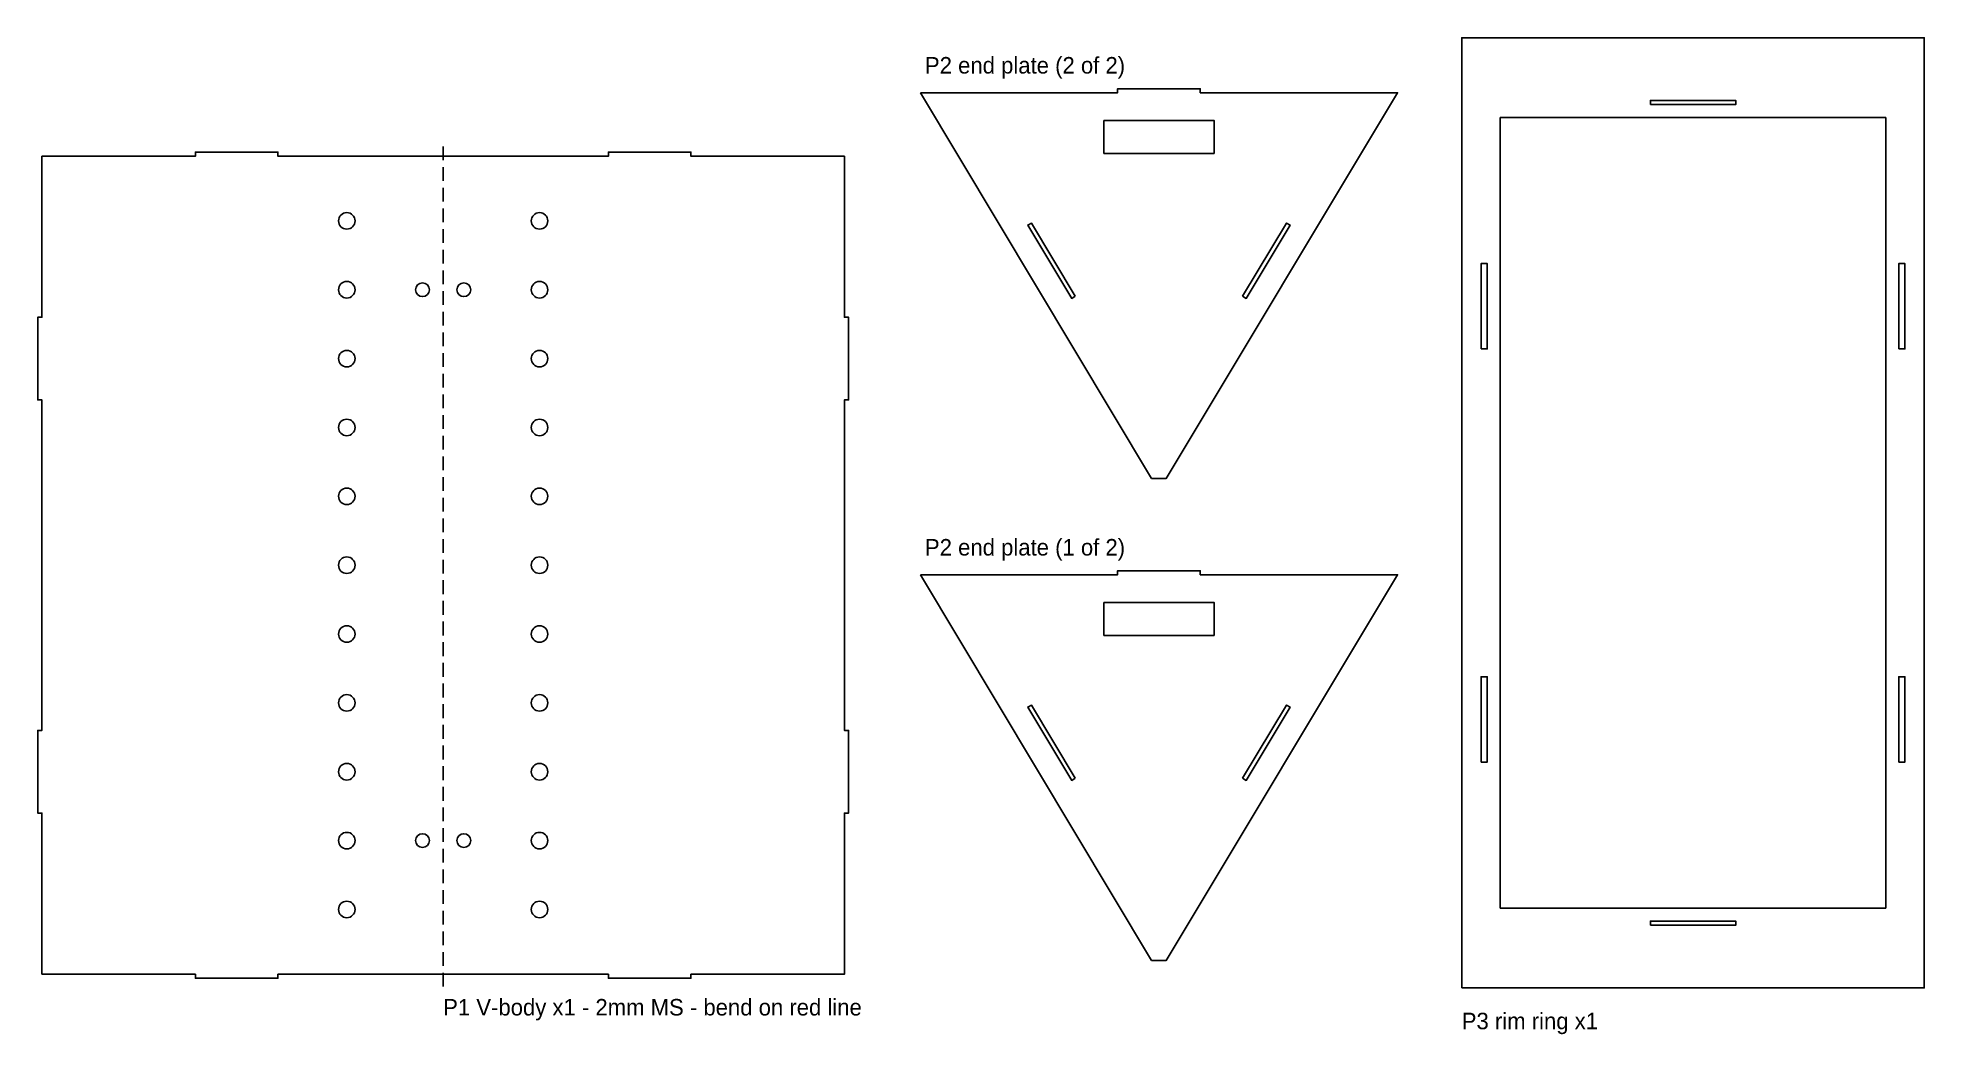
# Model space of a CAD drawing. Extents: x 5 to 1376, y -4 to 720.
import ezdxf

# ---------------------------------------------------------------- set-up
doc = ezdxf.new("R2010")
doc.units = 0
doc.linetypes.add('DASHED', pattern=[15, 10, -5])
for name, color, linetype in [('BEND_DO_NOT_CUT', 1, 'DASHED'), ('CUT', 7, 'CONTINUOUS'), ('NOTES', 3, 'CONTINUOUS')]:
    doc.layers.add(name, color=color, linetype=linetype)

msp = doc.modelspace()

# ---------------------------------------------------------------- linework, layer by layer
at = {"layer": 'BEND_DO_NOT_CUT', "linetype": 'DASHED'}
msp.add_line((300, 31), (300, 643), dxfattribs=at)
at = {"layer": 'CUT'}
for points in [[(1040, 30), (1376, 30), (1376, 720), (1040, 720)], [(646.676, 680), (790, 680), (790, 683), (850, 683), (850, 680), (993.324, 680), (825.324, 400), (814.676, 400)], [(1177, 671.5), (1239, 671.5), (1239, 674.5), (1177, 674.5)], [(780, 660), (860, 660), (860, 636), (780, 636)], [(1068, 88), (1348, 88), (1348, 662), (1068, 662)], [(8.452, 40), (120, 40), (120, 37), (180, 37), (180, 40), (420, 40), (420, 37), (480, 37), (480, 40), (591.548, 40), (591.548, 157), (594.548, 157), (594.548, 217), (591.548, 217), (591.548, 457), (594.548, 457), (594.548, 517), (591.548, 517), (591.548, 634), (480, 634), (480, 637), (420, 637), (420, 634), (180, 634), (180, 637), (120, 637), (120, 634), (8.452, 634), (8.452, 517), (5.452, 517), (5.452, 457), (8.452, 457), (8.452, 217), (5.452, 217), (5.452, 157), (8.452, 157)], [(759.204, 532.299), (727.305, 585.463), (724.733, 583.92), (756.631, 530.755)], [(880.796, 532.299), (912.695, 585.463), (915.267, 583.92), (883.369, 530.755)], [(1054, 494), (1058.5, 494), (1058.5, 556), (1054, 556)], [(1357.5, 494), (1362, 494), (1362, 556), (1357.5, 556)], [(646.676, 330), (790, 330), (790, 333), (850, 333), (850, 330), (993.324, 330), (825.324, 50), (814.676, 50)], [(780, 310), (860, 310), (860, 286), (780, 286)], [(1054, 194), (1058.5, 194), (1058.5, 256), (1054, 256)], [(1357.5, 194), (1362, 194), (1362, 256), (1357.5, 256)], [(759.204, 182.299), (727.305, 235.463), (724.733, 233.92), (756.631, 180.755)], [(880.796, 182.299), (912.695, 235.463), (915.267, 233.92), (883.369, 180.755)], [(1177, 75.5), (1239, 75.5), (1239, 78.5), (1177, 78.5)]]:
    msp.add_lwpolyline(points, close=True, dxfattribs=at)
for centre, radius in [((230, 587), 6), ((370, 587), 6), ((230, 537), 6), ((285, 537), 5), ((315, 537), 5), ((370, 537), 6), ((230, 487), 6), ((370, 487), 6), ((230, 437), 6), ((370, 437), 6), ((230, 387), 6), ((370, 387), 6), ((230, 337), 6), ((370, 337), 6), ((230, 287), 6), ((370, 287), 6), ((230, 237), 6), ((370, 237), 6), ((230, 187), 6), ((370, 187), 6), ((230, 137), 6), ((285, 137), 5), ((315, 137), 5), ((370, 137), 6), ((230, 87), 6), ((370, 87), 6)]:
    msp.add_circle(centre, radius, dxfattribs=at)

# ---------------------------------------------------------------- texts
at = {"layer": 'NOTES'}
for s, p in [('P2 end plate (2 of 2)', (650, 694)), ('P2 end plate (1 of 2)', (650, 344)), ('P1 V-body x1 - 2mm MS - bend on red line', (300, 10)), ('P3 rim ring x1', (1040, 0))]:
    msp.add_text(s, height=12, dxfattribs=at).set_placement(p)

doc.saveas('drawing.dxf')
